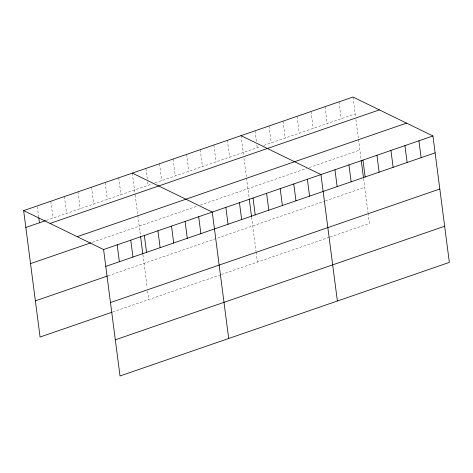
<?xml version="1.0" encoding="UTF-8"?>
<svg xmlns="http://www.w3.org/2000/svg" width="473" height="473" viewBox="0 0 473 473"><rect width="100%" height="100%" fill="white"/><g stroke="black" fill="none" stroke-linecap="round" stroke-linejoin="round"><path stroke-width="0.35" stroke-dasharray="2.37 1.77" d="M46.218 220.436L152.182 183.896M154.902 182.956L260.534 146.535M263.869 145.382L355.182 113.898M92.347 242.306L197.637 205.997M200.351 205.063L306.557 168.441M309.218 167.519L359.876 150.053M108.057 275.806L324.72 201.096M325.389 200.865L364.713 187.308M112.751 311.967L220.755 274.724M221.435 274.488L329.421 237.251M330.083 237.02L369.413 223.463L368.124 213.536M352.988 97.03L355.548 116.73M355.915 119.568L358.309 137.998M358.493 139.417L361.112 159.549M363.577 178.54L368.029 212.826M338.993 101.855L341.181 118.723M324.998 106.685L327.186 123.548M310.998 111.51L313.191 128.378M297.003 116.334L299.19 133.203M283.008 121.165L285.195 138.027M269.007 125.989L271.2 142.858M255.012 130.814L256.472 142.06M256.839 144.868L257.2 147.682M241.017 135.645L243.571 155.345M243.944 158.177L246.338 176.612M246.522 178.031L249.135 198.163M251.601 217.154L256.053 251.441M256.147 252.15L257.436 262.077M227.43 140.327L229.618 157.196M213.843 145.01L216.037 161.878M200.256 149.699L202.45 166.561M186.675 154.381L188.863 171.25M173.088 159.064L175.276 175.932M159.502 163.753L161.695 180.615M145.915 168.435L147.286 178.977M147.653 181.786L148.108 185.298M132.334 173.118L135.077 194.237M135.166 194.947L137.655 214.092M137.838 215.505L140.451 235.637M142.917 254.628L147.186 287.501M147.647 291.043L148.753 299.551M118.747 177.807L120.94 194.669M105.16 182.489L107.353 199.352M91.579 187.172L93.766 204.04M77.992 191.861L80.179 208.723M64.405 196.543L66.598 213.406M50.818 201.226L53.011 218.094M37.326 206.612L38.697 217.154"/><path stroke-width="0.71" d="M23.65 210.597L352.988 97.03L432.931 135.97L449.35 262.403L120.012 375.97L103.587 249.537L23.65 210.597L40.069 337.03L112.071 312.198M25.838 227.46L45.538 220.666M50.032 223.445L379.37 109.884M77.211 236.689L406.549 123.122M30.538 263.621L90.993 242.773M103.587 249.537L432.931 135.97M105.781 266.405L435.119 152.838M35.374 300.869L107.377 276.043M110.475 302.56L439.813 188.993M115.311 339.815L444.655 226.248M241.017 135.645L320.954 174.584L337.373 301.017M132.334 173.118L212.271 212.064L228.69 338.491M418.93 140.8L421.124 157.663M404.935 145.625L407.129 162.487M390.94 150.449L393.128 167.318M376.94 155.28L379.133 172.142M362.945 160.105L365.132 176.967M361.206 160.282L363.483 177.813M348.95 164.929L351.137 181.798M334.949 169.76L337.143 186.622M307.367 179.267L309.561 196.135M293.78 183.956L295.974 200.818M280.199 188.638L282.387 205.501M266.612 193.321L268.806 210.189M253.025 198.01L255.219 214.872M249.23 198.891L251.506 216.421M239.444 202.692L241.632 219.555M225.858 207.375L228.045 224.243M198.684 216.746L200.877 233.609M185.103 221.429L187.29 238.297M171.516 226.112L173.703 242.98M157.929 230.8L160.122 247.663M144.348 235.483L146.535 252.351M140.546 236.37L142.822 253.9M130.761 240.166L132.948 257.034M117.174 244.854L119.367 261.717M38.786 217.858L39.425 222.777"/></g></svg>
